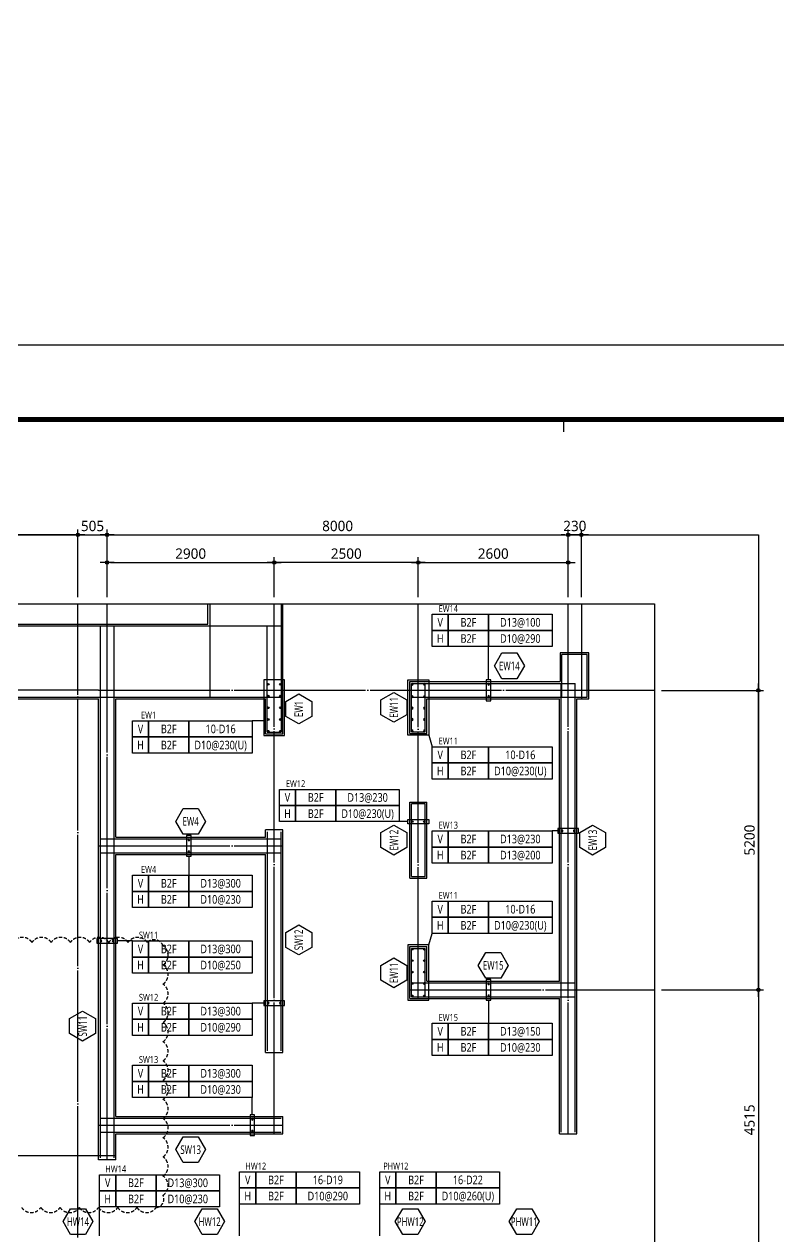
# Model space of a CAD drawing. Header units: millimetres. Extents: x 317501 to 814054, y -400799 to -14117.
# Drawn here: x 342548 to 355622, y -332870 to -311835 of the extents above; entities that cross this region are included whole.
import ezdxf
from ezdxf.enums import TextEntityAlignment as Align
from ezdxf.xclip import XClip

# ---------------------------------------------------------------- set-up
doc = ezdxf.new("R2010")
doc.units = ezdxf.units.MM
doc.header["$LTSCALE"] = 38
doc.header["$XCLIPFRAME"] = 0
for name, pattern in [('CEN', [62, 60, -1, 0, -1]), ('XS-벽체$0$CEN', [62, 60, -1, 0, -1]), ('XS-벽체$0$HID', [2.3, 1.5, -0.8])]:
    doc.linetypes.add(name, pattern=pattern)
doc.layers.get('Defpoints').update_dxf_attribs({"color": 145})
for name, color, linetype in [('BAR', 2, 'Continuous'), ('BARR', 1, 'Continuous'), ('BOX', 7, 'Continuous'), ('CEN', 1, 'CEN'), ('DIM', 7, 'Continuous'), ('FORM_고양장항A-1BL-S-성능$0$FORM', 7, 'Continuous'), ('LEADER', 7, 'Continuous'), ('M', 7, 'Continuous'), ('NAME-W', 4, 'Continuous'), ('TEXT-배근', 3, 'Continuous'), ('XS-벽체$0$BAR', 3, 'Continuous'), ('XS-벽체$0$CEN', 1, 'XS-벽체$0$CEN'), ('XS-벽체$0$WALL', 4, 'Continuous')]:
    doc.layers.add(name, color=color, linetype=linetype)
for name, color, linetype, plot in [('DEFPOINT', 144, 'Continuous', False), ('FORM_고양장항A-1BL-S-성능$0$DEFPOINT', 144, 'Continuous', False), ('XS-벽체$0$1215', 181, 'XS-벽체$0$HID', False)]:
    doc.layers.add(name, color=color, linetype=linetype, plot=plot)
doc.styles.add('맑은고딕', font='malgun.ttf')
doc.dimstyles.new('DIM_60', dxfattribs={"dimscale": 60, "dimtxt": 3, "dimasz": 1, "dimexe": 1.5, "dimexo": 2, "dimgap": 1, "dimtad": 1, "dimdec": 0, "dimzin": 0, "dimdsep": 46, "dimtxsty": '맑은고딕', "dimblk1": 'DIMDOT', "dimblk2": 'DIMDOT', "dimsah": 1, "dimcen": 0.09, "dimdle": 2, "dimclrd": 7, "dimclre": 7, "dimclrt": 3, "dimadec": 0, "dimazin": 0, "dimtfac": 1, "dimtdec": 0, "dimtix": 1, "dimtmove": 2, "dimatfit": 3, "dimldrblk": 'DIMDOT', "dimfxl": 0, "dimtolj": 1, "dimtzin": 0, "dimarcsym": 0})

# ---------------------------------------------------------------- blocks, each defined once
blk = doc.blocks.new('XS-벽체', base_point=(1093553, 0))
at = {"layer": 'XS-벽체$0$1215'}
blk.add_lwpolyline([(40580, 455467, -0.520567), (40913, 455467, -0.520567), (41246, 455467, -0.520567), (41580, 455467, -0.520567), (41913, 455467, -0.520567), (42246, 455467, -0.520567), (42580, 455467, -0.520567), (42913, 455467, -0.520567), (43188, 455409, -0.520567), (43188, 455075, -0.520567), (43188, 454742, -0.520567), (43188, 454409, -0.520567), (43188, 454075, -0.520567), (43188, 453742, -0.520567), (43188, 453409, -0.520567), (43188, 453075, -0.520567), (43188, 452742, -0.520567), (43188, 452409, -0.520567), (43188, 452075, -0.520567), (43188, 451742, -0.520567), (43188, 451409, -0.520567), (43188, 451075, -0.520567), (43067, 450863, -0.520567), (42734, 450863, -0.520567), (42400, 450863, -0.520567), (42067, 450863, -0.520567), (41734, 450863, -0.520567), (41400, 450863, -0.520567), (41067, 450863, -0.520567), (40734, 450863, -0.520567)], format="xyb", dxfattribs=at)
at = {"layer": 'XS-벽체$0$BAR'}
for p, q in [((45236, 471408), (45236, 459118)), ((43996, 469788), (43996, 459723)), ((40196, 460963), (45236, 460963)), ((42096, 460963), (42096, 451723)), ((42336, 451723), (42336, 460963)), ((44996, 459118), (44996, 460963)), ((50546, 460463), (50106, 460463)), ((50106, 459723), (50106, 460463)), ((50546, 459723), (50546, 460463)), ((47496, 459963), (50336, 459963)), ((47496, 459123), (47496, 459963)), ((47736, 459123), (47736, 459963)), ((50096, 452173), (50096, 459963)), ((50336, 452173), (50336, 459963)), ((40196, 459723), (45236, 459723)), ((47496, 459723), (50546, 459723)), ((47496, 456613), (47496, 457873)), ((47736, 456613), (47736, 457873)), ((44996, 457388), (44996, 453583)), ((45236, 453583), (45236, 457388)), ((42096, 457263), (45236, 457263)), ((42096, 457023), (45236, 457023)), ((47496, 454523), (47496, 455363)), ((47736, 454523), (47736, 455363)), ((47496, 454763), (50336, 454763)), ((47496, 454523), (50336, 454523)), ((42096, 452413), (45236, 452413)), ((42096, 452173), (45236, 452173))]:
    blk.add_line(p, q, dxfattribs=at)
at = {"layer": 'XS-벽체$0$CEN'}
for p, q in [((50446, 468858), (50446, 459693)), ((42216, 451693), (42216, 460043)), ((45116, 452143), (45116, 460043)), ((42066, 459843), (50576, 459843)), ((47616, 454493), (47616, 459993)), ((50216, 452143), (50216, 459993)), ((42066, 457143), (45266, 457143)), ((47466, 454643), (50366, 454643)), ((42066, 452293), (45266, 452293)), ((42366, 451763), (28081, 451763))]:
    blk.add_line(p, q, dxfattribs=at)
at = {"layer": 'XS-벽체$0$WALL'}
for p, q in [((43966, 460993), (43966, 469818)), ((45266, 460093), (45266, 468918)), ((40166, 460993), (43966, 460993)), ((50576, 460493), (50076, 460493)), ((50076, 460493), (50076, 459993)), ((50576, 459693), (50576, 460493)), ((45266, 459088), (45266, 460093)), ((47466, 459993), (50076, 459993)), ((47466, 459093), (47466, 459993)), ((40566, 459693), (42066, 459693)), ((42066, 451693), (42066, 459693)), ((42366, 457293), (42366, 459693)), ((42366, 459693), (44966, 459693)), ((44966, 459088), (44966, 459693)), ((47766, 459693), (50066, 459693)), ((47766, 459093), (47766, 459693)), ((50066, 454793), (50066, 459693)), ((50366, 459693), (50576, 459693)), ((50366, 452143), (50366, 459693)), ((44966, 459088), (45266, 459088)), ((47466, 459093), (47766, 459093)), ((47466, 456583), (47466, 457903)), ((47466, 457903), (47766, 457903)), ((47766, 456583), (47766, 457903)), ((44966, 457293), (44966, 457418)), ((45266, 457418), (44966, 457418)), ((45266, 453553), (45266, 457418)), ((45266, 456993), (45266, 457418)), ((42366, 457293), (44966, 457293)), ((42366, 452443), (42366, 456993)), ((42366, 456993), (44966, 456993)), ((44966, 453553), (44966, 456993)), ((47466, 456583), (47766, 456583)), ((47466, 454493), (47466, 455393)), ((47466, 455393), (47766, 455393)), ((47766, 454793), (47766, 455393)), ((47766, 454793), (50066, 454793)), ((47466, 454493), (50066, 454493)), ((50066, 452143), (50066, 454493)), ((44966, 453553), (45266, 453553)), ((42366, 452443), (45266, 452443)), ((45266, 452143), (45266, 452443)), ((42366, 451693), (42366, 452143)), ((42366, 452143), (45266, 452143)), ((50066, 452143), (50366, 452143)), ((42366, 451693), (42066, 451693))]:
    blk.add_line(p, q, dxfattribs=at)
blk = doc.blocks.new('DIMDOT')
at = {"layer": 'DIM', "linetype": 'Continuous'}
blk.add_line((-2, 0), (2, 0), dxfattribs=at)
for radius in [0.5, 0.25]:
    blk.add_circle((0, 0), radius, dxfattribs=at)
blk = doc.blocks.new('*D945')
at = {"layer": 'Defpoints', "color": 0, "linetype": 'Continuous', "transparency": 16777216}
for p in [(339461, -320700), (339461, -321900), (343481, -321900)]:
    blk.add_point(p, dxfattribs=at)
at = {"layer": 'DIM', "color": 7, "linetype": 'Continuous', "lineweight": -2, "transparency": 16777216}
for p, q in [((339461, -321780), (339461, -320610)), ((343421, -320700), (339521, -320700)), ((343481, -321780), (343481, -320610))]:
    blk.add_line(p, q, dxfattribs=at)
at = {"layer": 'DIM', "color": 7, "linetype": 'Continuous', "lineweight": -2, "transparency": 16777216, "xscale": 60, "yscale": 60, "zscale": 60, "rotation": 180}
blk.add_blockref('DIMDOT', (339461, -320700), dxfattribs=at)
at = {"layer": 'DIM', "color": 7, "linetype": 'Continuous', "lineweight": -2, "transparency": 16777216, "xscale": 60, "yscale": 60, "zscale": 60}
blk.add_blockref('DIMDOT', (343481, -320700), dxfattribs=at)
at = {"layer": 'DIM', "color": 3, "linetype": 'Continuous', "transparency": 16777216, "insert": (341471, -320547), "char_height": 180, "attachment_point": 5, "style": '맑은고딕'}
blk.add_mtext('\\A1;4020', dxfattribs=at)
blk = doc.blocks.new('*D946')
at = {"layer": 'Defpoints', "color": 0, "linetype": 'Continuous', "transparency": 16777216}
for p in [(346886, -321180), (343986, -321900), (346886, -321900)]:
    blk.add_point(p, dxfattribs=at)
at = {"layer": 'DIM', "color": 7, "linetype": 'Continuous', "lineweight": -2, "transparency": 16777216}
for p, q in [((343986, -321780), (343986, -321090)), ((344046, -321180), (346826, -321180)), ((346886, -321780), (346886, -321090))]:
    blk.add_line(p, q, dxfattribs=at)
at = {"layer": 'DIM', "color": 7, "linetype": 'Continuous', "lineweight": -2, "transparency": 16777216, "xscale": 60, "yscale": 60, "zscale": 60, "rotation": 180}
blk.add_blockref('DIMDOT', (343986, -321180), dxfattribs=at)
at = {"layer": 'DIM', "color": 7, "linetype": 'Continuous', "lineweight": -2, "transparency": 16777216, "xscale": 60, "yscale": 60, "zscale": 60}
blk.add_blockref('DIMDOT', (346886, -321180), dxfattribs=at)
at = {"layer": 'DIM', "color": 3, "linetype": 'Continuous', "transparency": 16777216, "insert": (345436, -321027), "char_height": 180, "attachment_point": 5, "style": '맑은고딕'}
blk.add_mtext('\\A1;2900', dxfattribs=at)
blk = doc.blocks.new('*D947')
at = {"layer": 'Defpoints', "color": 0, "linetype": 'Continuous', "transparency": 16777216}
for p in [(351986, -320700), (343986, -321900), (351986, -321900)]:
    blk.add_point(p, dxfattribs=at)
at = {"layer": 'DIM', "color": 7, "linetype": 'Continuous', "lineweight": -2, "transparency": 16777216}
for p, q in [((343986, -321780), (343986, -320610)), ((344046, -320700), (351926, -320700)), ((351986, -321780), (351986, -320610))]:
    blk.add_line(p, q, dxfattribs=at)
at = {"layer": 'DIM', "color": 7, "linetype": 'Continuous', "lineweight": -2, "transparency": 16777216, "xscale": 60, "yscale": 60, "zscale": 60, "rotation": 180}
blk.add_blockref('DIMDOT', (343986, -320700), dxfattribs=at)
at = {"layer": 'DIM', "color": 7, "linetype": 'Continuous', "lineweight": -2, "transparency": 16777216, "xscale": 60, "yscale": 60, "zscale": 60}
blk.add_blockref('DIMDOT', (351986, -320700), dxfattribs=at)
at = {"layer": 'DIM', "color": 3, "linetype": 'Continuous', "transparency": 16777216, "insert": (347986, -320547), "char_height": 180, "attachment_point": 5, "style": '맑은고딕'}
blk.add_mtext('\\A1;8000', dxfattribs=at)
blk = doc.blocks.new('*D948')
at = {"layer": 'Defpoints', "color": 0, "linetype": 'Continuous', "transparency": 16777216}
for p in [(351986, -321180), (349386, -321900), (351986, -321900)]:
    blk.add_point(p, dxfattribs=at)
at = {"layer": 'DIM', "color": 7, "linetype": 'Continuous', "lineweight": -2, "transparency": 16777216}
for p, q in [((349386, -321780), (349386, -321090)), ((349446, -321180), (351926, -321180)), ((351986, -321780), (351986, -321090))]:
    blk.add_line(p, q, dxfattribs=at)
at = {"layer": 'DIM', "color": 7, "linetype": 'Continuous', "lineweight": -2, "transparency": 16777216, "xscale": 60, "yscale": 60, "zscale": 60, "rotation": 180}
blk.add_blockref('DIMDOT', (349386, -321180), dxfattribs=at)
at = {"layer": 'DIM', "color": 7, "linetype": 'Continuous', "lineweight": -2, "transparency": 16777216, "xscale": 60, "yscale": 60, "zscale": 60}
blk.add_blockref('DIMDOT', (351986, -321180), dxfattribs=at)
at = {"layer": 'DIM', "color": 3, "linetype": 'Continuous', "transparency": 16777216, "insert": (350686, -321027), "char_height": 180, "attachment_point": 5, "style": '맑은고딕'}
blk.add_mtext('\\A1;2600', dxfattribs=at)
blk = doc.blocks.new('*D949')
at = {"layer": 'Defpoints', "color": 0, "linetype": 'Continuous', "transparency": 16777216}
for p in [(346886, -321180), (346886, -321900), (349386, -321900)]:
    blk.add_point(p, dxfattribs=at)
at = {"layer": 'DIM', "color": 7, "linetype": 'Continuous', "lineweight": -2, "transparency": 16777216}
for p, q in [((346886, -321780), (346886, -321090)), ((349326, -321180), (346946, -321180)), ((349386, -321780), (349386, -321090))]:
    blk.add_line(p, q, dxfattribs=at)
at = {"layer": 'DIM', "color": 7, "linetype": 'Continuous', "lineweight": -2, "transparency": 16777216, "xscale": 60, "yscale": 60, "zscale": 60, "rotation": 180}
blk.add_blockref('DIMDOT', (346886, -321180), dxfattribs=at)
at = {"layer": 'DIM', "color": 7, "linetype": 'Continuous', "lineweight": -2, "transparency": 16777216, "xscale": 60, "yscale": 60, "zscale": 60}
blk.add_blockref('DIMDOT', (349386, -321180), dxfattribs=at)
at = {"layer": 'DIM', "color": 3, "linetype": 'Continuous', "transparency": 16777216, "insert": (348136, -321027), "char_height": 180, "attachment_point": 5, "style": '맑은고딕'}
blk.add_mtext('\\A1;2500', dxfattribs=at)
blk = doc.blocks.new('*D1033')
at = {"layer": 'Defpoints', "color": 0, "linetype": 'Continuous', "transparency": 16777216}
for p in [(353486, -328600), (353486, -333115), (355286, -333115)]:
    blk.add_point(p, dxfattribs=at)
at = {"layer": 'DIM', "color": 7, "linetype": 'Continuous', "lineweight": -2, "transparency": 16777216}
for p, q in [((353606, -328600), (355376, -328600)), ((355286, -328660), (355286, -333055)), ((353606, -333115), (355376, -333115))]:
    blk.add_line(p, q, dxfattribs=at)
at = {"layer": 'DIM', "color": 7, "linetype": 'Continuous', "lineweight": -2, "transparency": 16777216, "xscale": 60, "yscale": 60, "zscale": 60}
for p, rotation in [((355286, -328600), 90), ((355286, -333115), 270)]:
    blk.add_blockref('DIMDOT', p, dxfattribs=dict(at, rotation=rotation))
at = {"layer": 'DIM', "color": 3, "linetype": 'Continuous', "transparency": 16777216, "insert": (355132, -330857), "char_height": 180, "attachment_point": 5, "rotation": 90, "style": '맑은고딕'}
blk.add_mtext('\\A1;4515', dxfattribs=at)
blk = doc.blocks.new('*D1034')
at = {"layer": 'Defpoints', "color": 0, "linetype": 'Continuous', "transparency": 16777216}
for p in [(353486, -323400), (355286, -323400), (353486, -328600)]:
    blk.add_point(p, dxfattribs=at)
at = {"layer": 'DIM', "color": 7, "linetype": 'Continuous', "lineweight": -2, "transparency": 16777216}
for p, q in [((353606, -323400), (355376, -323400)), ((355286, -328540), (355286, -323460)), ((353606, -328600), (355376, -328600))]:
    blk.add_line(p, q, dxfattribs=at)
at = {"layer": 'DIM', "color": 7, "linetype": 'Continuous', "lineweight": -2, "transparency": 16777216, "xscale": 60, "yscale": 60, "zscale": 60}
for p, rotation in [((355286, -323400), 90), ((355286, -328600), 270)]:
    blk.add_blockref('DIMDOT', p, dxfattribs=dict(at, rotation=rotation))
at = {"layer": 'DIM', "color": 3, "linetype": 'Continuous', "transparency": 16777216, "insert": (355133, -326000), "char_height": 180, "attachment_point": 5, "rotation": 90, "style": '맑은고딕'}
blk.add_mtext('\\A1;5200', dxfattribs=at)
blk = doc.blocks.new('*D1036')
at = {"layer": 'Defpoints', "color": 0, "linetype": 'Continuous', "transparency": 16777216}
for p in [(343986, -320700), (343481, -321900), (343986, -321900)]:
    blk.add_point(p, dxfattribs=at)
at = {"layer": 'DIM', "color": 7, "linetype": 'Continuous', "lineweight": -2, "transparency": 16777216}
for p, q in [((343481, -321780), (343481, -320610)), ((343541, -320700), (343926, -320700)), ((343986, -321780), (343986, -320610))]:
    blk.add_line(p, q, dxfattribs=at)
at = {"layer": 'DIM', "color": 7, "linetype": 'Continuous', "lineweight": -2, "transparency": 16777216, "xscale": 60, "yscale": 60, "zscale": 60, "rotation": 180}
blk.add_blockref('DIMDOT', (343481, -320700), dxfattribs=at)
at = {"layer": 'DIM', "color": 7, "linetype": 'Continuous', "lineweight": -2, "transparency": 16777216, "xscale": 60, "yscale": 60, "zscale": 60}
blk.add_blockref('DIMDOT', (343986, -320700), dxfattribs=at)
at = {"layer": 'DIM', "color": 3, "linetype": 'Continuous', "transparency": 16777216, "insert": (343733, -320547), "char_height": 180, "attachment_point": 5, "style": '맑은고딕'}
blk.add_mtext('\\A1;505', dxfattribs=at)
blk = doc.blocks.new('BAR')
at = {"layer": 'BARR'}
h = blk.add_hatch(color=256, dxfattribs=at)
edge = h.paths.add_edge_path()
edge.add_arc((0, 0), 15, 0, 360)
blk.add_circle((0, 0), 15, dxfattribs=at)
blk = doc.blocks.new('FORM_고양장항A-1BL-S-성능')
at = {"layer": 'FORM_고양장항A-1BL-S-성능$0$DEFPOINT', "color": 1}
blk.add_line((573.5, 569), (573.5, 572), dxfattribs=at)
at = {"layer": 'FORM_고양장항A-1BL-S-성능$0$DEFPOINT'}
blk.add_lwpolyline([(0, 594), (0, 0), (841, 0), (841, 594), (0, 594)], dxfattribs=at)
at = {"layer": 'FORM_고양장항A-1BL-S-성능$0$FORM'}
for points in [[(25, 573), (25, 21), (757, 21), (757, 573)], [(26, 572), (26, 22), (756, 22), (756, 572)]]:
    blk.add_lwpolyline(points, close=True, dxfattribs=at)
at = {"layer": 'FORM_고양장항A-1BL-S-성능$0$FORM', "const_width": 1}
blk.add_lwpolyline([(25.5, 572.5), (25.5, 21.5), (756.5, 21.5), (756.5, 572.5)], close=True, dxfattribs=at)
blk = doc.blocks.new('*D953')
at = {"layer": 'Defpoints', "color": 0, "linetype": 'Continuous', "transparency": 16777216}
for p in [(351986, -320700), (351986, -321900), (352216, -321900)]:
    blk.add_point(p, dxfattribs=at)
at = {"layer": 'DIM', "color": 7, "linetype": 'Continuous', "lineweight": -2, "transparency": 16777216}
for p, q in [((351926, -320700), (351866, -320700)), ((351986, -321780), (351986, -320610)), ((352216, -320700), (351986, -320700)), ((352216, -321780), (352216, -320610)), ((352276, -320700), (352336, -320700))]:
    blk.add_line(p, q, dxfattribs=at)
at = {"layer": 'DIM', "color": 7, "linetype": 'Continuous', "lineweight": -2, "transparency": 16777216, "xscale": 60, "yscale": 60, "zscale": 60}
blk.add_blockref('DIMDOT', (351986, -320700), dxfattribs=at)
at = {"layer": 'DIM', "color": 7, "linetype": 'Continuous', "lineweight": -2, "transparency": 16777216, "xscale": 60, "yscale": 60, "zscale": 60, "rotation": 180}
blk.add_blockref('DIMDOT', (352216, -320700), dxfattribs=at)
at = {"layer": 'DIM', "color": 3, "linetype": 'Continuous', "transparency": 16777216, "insert": (352101, -320547), "char_height": 180, "attachment_point": 5, "style": '맑은고딕'}
blk.add_mtext('\\A1;230', dxfattribs=at)

msp = doc.modelspace()

# ---------------------------------------------------------------- linework, layer by layer
at = {"layer": 'BAR'}
for p, q in [((346765.9, -324124.6), (347005.9, -324124.6)), ((349265.9, -324119.6), (349505.9, -324119.6)), ((349505.9, -325369.6), (349265.9, -325369.6)), ((349265.9, -326629.6), (349505.9, -326629.6)), ((349265.9, -327879.6), (349505.9, -327879.6))]:
    msp.add_line(p, q, dxfattribs=at)
at = {"layer": 'BOX'}
for points in [[(349905.9, -322079.8), (349905.9, -322359.8), (349625.9, -322359.8), (349625.9, -322079.8)], [(350605.9, -322079.8), (350605.9, -322359.8), (349905.9, -322359.8), (349905.9, -322079.8)], [(351705.9, -322079.8), (351705.9, -322359.8), (350605.9, -322359.8), (350605.9, -322079.8)], [(349905.9, -322359.8), (349905.9, -322639.8), (349625.9, -322639.8), (349625.9, -322359.8)], [(350605.9, -322359.8), (350605.9, -322639.8), (349905.9, -322639.8), (349905.9, -322359.8)], [(351705.9, -322359.8), (351705.9, -322639.8), (350605.9, -322639.8), (350605.9, -322359.8)], [(344705.9, -323929.6), (344705.9, -324209.6), (344425.9, -324209.6), (344425.9, -323929.6)], [(345405.9, -323929.6), (345405.9, -324209.6), (344705.9, -324209.6), (344705.9, -323929.6)], [(346505.9, -323929.6), (346505.9, -324209.6), (345405.9, -324209.6), (345405.9, -323929.6)], [(344705.9, -324209.6), (344705.9, -324489.6), (344425.9, -324489.6), (344425.9, -324209.6)], [(345405.9, -324209.6), (345405.9, -324489.6), (344705.9, -324489.6), (344705.9, -324209.6)], [(346505.9, -324209.6), (346505.9, -324489.6), (345405.9, -324489.6), (345405.9, -324209.6)], [(349905.9, -324379.6), (349905.9, -324659.6), (349625.9, -324659.6), (349625.9, -324379.6)], [(350605.9, -324379.6), (350605.9, -324659.6), (349905.9, -324659.6), (349905.9, -324379.6)], [(351705.9, -324379.6), (351705.9, -324659.6), (350605.9, -324659.6), (350605.9, -324379.6)], [(349905.9, -324659.6), (349905.9, -324939.6), (349625.9, -324939.6), (349625.9, -324659.6)], [(350605.9, -324659.6), (350605.9, -324939.6), (349905.9, -324939.6), (349905.9, -324659.6)], [(351705.9, -324659.6), (351705.9, -324939.6), (350605.9, -324939.6), (350605.9, -324659.6)], [(347255.9, -325119.6), (347255.9, -325399.6), (346975.9, -325399.6), (346975.9, -325119.6)], [(347955.9, -325119.6), (347955.9, -325399.6), (347255.9, -325399.6), (347255.9, -325119.6)], [(349055.9, -325119.6), (349055.9, -325399.6), (347955.9, -325399.6), (347955.9, -325119.6)], [(347255.9, -325399.6), (347255.9, -325679.6), (346975.9, -325679.6), (346975.9, -325399.6)], [(347955.9, -325399.6), (347955.9, -325679.6), (347255.9, -325679.6), (347255.9, -325399.6)], [(349055.9, -325399.6), (349055.9, -325679.6), (347955.9, -325679.6), (347955.9, -325399.6)], [(349905.9, -325840.5), (349905.9, -326120.5), (349625.9, -326120.5), (349625.9, -325840.5)], [(350605.9, -325840.5), (350605.9, -326120.5), (349905.9, -326120.5), (349905.9, -325840.5)], [(351705.9, -325840.5), (351705.9, -326120.5), (350605.9, -326120.5), (350605.9, -325840.5)], [(349905.9, -326120.5), (349905.9, -326400.5), (349625.9, -326400.5), (349625.9, -326120.5)], [(350605.9, -326120.5), (350605.9, -326400.5), (349905.9, -326400.5), (349905.9, -326120.5)], [(351705.9, -326120.5), (351705.9, -326400.5), (350605.9, -326400.5), (350605.9, -326120.5)], [(344705.9, -326609.6), (344705.9, -326889.6), (344425.9, -326889.6), (344425.9, -326609.6)], [(345405.9, -326609.6), (345405.9, -326889.6), (344705.9, -326889.6), (344705.9, -326609.6)], [(346505.9, -326609.6), (346505.9, -326889.6), (345405.9, -326889.6), (345405.9, -326609.6)], [(344705.9, -326889.6), (344705.9, -327169.6), (344425.9, -327169.6), (344425.9, -326889.6)], [(345405.9, -326889.6), (345405.9, -327169.6), (344705.9, -327169.6), (344705.9, -326889.6)], [(346505.9, -326889.6), (346505.9, -327169.6), (345405.9, -327169.6), (345405.9, -326889.6)], [(349905.9, -327059.6), (349905.9, -327339.6), (349625.9, -327339.6), (349625.9, -327059.6)], [(350605.9, -327059.6), (350605.9, -327339.6), (349905.9, -327339.6), (349905.9, -327059.6)], [(351705.9, -327059.6), (351705.9, -327339.6), (350605.9, -327339.6), (350605.9, -327059.6)], [(349905.9, -327339.6), (349905.9, -327619.6), (349625.9, -327619.6), (349625.9, -327339.6)], [(350605.9, -327339.6), (350605.9, -327619.6), (349905.9, -327619.6), (349905.9, -327339.6)], [(351705.9, -327339.6), (351705.9, -327619.6), (350605.9, -327619.6), (350605.9, -327339.6)], [(344705.9, -327749.6), (344705.9, -328029.6), (344425.9, -328029.6), (344425.9, -327749.6)], [(345405.9, -327749.6), (345405.9, -328029.6), (344705.9, -328029.6), (344705.9, -327749.6)], [(346505.9, -327749.6), (346505.9, -328029.6), (345405.9, -328029.6), (345405.9, -327749.6)], [(344705.9, -328029.6), (344705.9, -328309.6), (344425.9, -328309.6), (344425.9, -328029.6)], [(345405.9, -328029.6), (345405.9, -328309.6), (344705.9, -328309.6), (344705.9, -328029.6)], [(346505.9, -328029.6), (346505.9, -328309.6), (345405.9, -328309.6), (345405.9, -328029.6)], [(344705.9, -328829.6), (344705.9, -329109.6), (344425.9, -329109.6), (344425.9, -328829.6)], [(345405.9, -328829.6), (345405.9, -329109.6), (344705.9, -329109.6), (344705.9, -328829.6)], [(346505.9, -328829.6), (346505.9, -329109.6), (345405.9, -329109.6), (345405.9, -328829.6)], [(344705.9, -329109.6), (344705.9, -329389.6), (344425.9, -329389.6), (344425.9, -329109.6)], [(345405.9, -329109.6), (345405.9, -329389.6), (344705.9, -329389.6), (344705.9, -329109.6)], [(346505.9, -329109.6), (346505.9, -329389.6), (345405.9, -329389.6), (345405.9, -329109.6)], [(349905.9, -329179.6), (349905.9, -329459.6), (349625.9, -329459.6), (349625.9, -329179.6)], [(350605.9, -329179.6), (350605.9, -329459.6), (349905.9, -329459.6), (349905.9, -329179.6)], [(351705.9, -329179.6), (351705.9, -329459.6), (350605.9, -329459.6), (350605.9, -329179.6)], [(349905.9, -329459.6), (349905.9, -329739.6), (349625.9, -329739.6), (349625.9, -329459.6)], [(350605.9, -329459.6), (350605.9, -329739.6), (349905.9, -329739.6), (349905.9, -329459.6)], [(351705.9, -329459.6), (351705.9, -329739.6), (350605.9, -329739.6), (350605.9, -329459.6)], [(344705.9, -329909.6), (344705.9, -330189.6), (344425.9, -330189.6), (344425.9, -329909.6)], [(345405.9, -329909.6), (345405.9, -330189.6), (344705.9, -330189.6), (344705.9, -329909.6)], [(346505.9, -329909.6), (346505.9, -330189.6), (345405.9, -330189.6), (345405.9, -329909.6)], [(344705.9, -330189.6), (344705.9, -330469.6), (344425.9, -330469.6), (344425.9, -330189.6)], [(345405.9, -330189.6), (345405.9, -330469.6), (344705.9, -330469.6), (344705.9, -330189.6)], [(346505.9, -330189.6), (346505.9, -330469.6), (345405.9, -330469.6), (345405.9, -330189.6)], [(344135.9, -331809.6), (344135.9, -332089.6), (343855.9, -332089.6), (343855.9, -331809.6)], [(344835.9, -331809.6), (344835.9, -332089.6), (344135.9, -332089.6), (344135.9, -331809.6)], [(345935.9, -331809.6), (345935.9, -332089.6), (344835.9, -332089.6), (344835.9, -331809.6)], [(346565.9, -331759.6), (346565.9, -332039.6), (346285.9, -332039.6), (346285.9, -331759.6)], [(347265.9, -331759.6), (347265.9, -332039.6), (346565.9, -332039.6), (346565.9, -331759.6)], [(348365.9, -331759.6), (348365.9, -332039.6), (347265.9, -332039.6), (347265.9, -331759.6)], [(348995.9, -331759.6), (348995.9, -332039.6), (348715.9, -332039.6), (348715.9, -331759.6)], [(349695.9, -331759.6), (349695.9, -332039.6), (348995.9, -332039.6), (348995.9, -331759.6)], [(350795.9, -331759.6), (350795.9, -332039.6), (349695.9, -332039.6), (349695.9, -331759.6)], [(344135.9, -332089.6), (344135.9, -332369.6), (343855.9, -332369.6), (343855.9, -332089.6)], [(344835.9, -332089.6), (344835.9, -332369.6), (344135.9, -332369.6), (344135.9, -332089.6)], [(345935.9, -332089.6), (345935.9, -332369.6), (344835.9, -332369.6), (344835.9, -332089.6)], [(346565.9, -332039.6), (346565.9, -332319.6), (346285.9, -332319.6), (346285.9, -332039.6)], [(347265.9, -332039.6), (347265.9, -332319.6), (346565.9, -332319.6), (346565.9, -332039.6)], [(348365.9, -332039.6), (348365.9, -332319.6), (347265.9, -332319.6), (347265.9, -332039.6)], [(348995.9, -332039.6), (348995.9, -332319.6), (348715.9, -332319.6), (348715.9, -332039.6)], [(349695.9, -332039.6), (349695.9, -332319.6), (348995.9, -332319.6), (348995.9, -332039.6)], [(350795.9, -332039.6), (350795.9, -332319.6), (349695.9, -332319.6), (349695.9, -332039.6)]]:
    msp.add_lwpolyline(points, close=True, dxfattribs=at)
at = {"layer": 'CEN'}
for p, q in [((343480.9, -332899.6), (343480.9, -321899.6)), ((343985.9, -323249.6), (343985.9, -321899.6)), ((346885.9, -323249.6), (346885.9, -321899.6)), ((349385.9, -323249.6), (349385.9, -321899.6)), ((351985.9, -323249.6), (351985.9, -321899.6)), ((343835.9, -323399.6), (321860.9, -323399.6)), ((352135.9, -323399.6), (353485.9, -323399.6)), ((352135.9, -328599.6), (353485.9, -328599.6))]:
    msp.add_line(p, q, dxfattribs=at)
at = {"layer": 'DEFPOINT'}
for points in [[(320060.9, -320699.6), (355285.9, -320699.6), (355285.9, -344524.6), (320060.9, -344524.6)], [(321860.9, -321899.6), (353485.9, -321899.6), (353485.9, -343324.6), (321860.9, -343324.6)]]:
    msp.add_lwpolyline(points, close=True, dxfattribs=at)
at = {"layer": 'LEADER'}
for p, q in [((350605.9, -323219.6), (350605.9, -322639.8)), ((346705.9, -323929.6), (346505.9, -323929.6)), ((349565.9, -324179.6), (349625.9, -324379.6)), ((349205.9, -325679.6), (349055.9, -325679.6)), ((351805.9, -325840.5), (351705.9, -325840.5)), ((345405.9, -326279.6), (345405.9, -326609.6)), ((349565.9, -327819.6), (349625.9, -327619.6)), ((344425.9, -327749.6), (344165.9, -327749.6)), ((346705.9, -328829.6), (346505.9, -328829.6)), ((350605.9, -328779.6), (350605.9, -329179.6)), ((346505.9, -330769.6), (346505.9, -330469.6)), ((346285.9, -332869.6), (346285.9, -332319.6)), ((348715.9, -332869.6), (348715.9, -332319.6)), ((343855.9, -332869.6), (343855.9, -332369.6))]:
    msp.add_line(p, q, dxfattribs=at)
for points in [[(347065.9, -323219.6), (346705.9, -323219.6), (346705.9, -324184.6), (347065.9, -324184.6)], [(349205.9, -323219.6), (349565.9, -323219.6), (349565.9, -324179.6), (349205.9, -324179.6)], [(350645.9, -323219.6), (350565.9, -323219.6), (350565.9, -323579.6), (350645.9, -323579.6)], [(349565.9, -325639.6), (349565.9, -325719.6), (349205.9, -325719.6), (349205.9, -325639.6)], [(351805.9, -325800.5), (351805.9, -325880.5), (352165.9, -325880.5), (352165.9, -325800.5)], [(345445.9, -325919.6), (345365.9, -325919.6), (345365.9, -326279.6), (345445.9, -326279.6)], [(343805.9, -327709.6), (343805.9, -327789.6), (344165.9, -327789.6), (344165.9, -327709.6)], [(349205.9, -328779.6), (349565.9, -328779.6), (349565.9, -327819.6), (349205.9, -327819.6)], [(350645.9, -328419.6), (350565.9, -328419.6), (350565.9, -328779.6), (350645.9, -328779.6)], [(346705.9, -328789.6), (346705.9, -328869.6), (347065.9, -328869.6), (347065.9, -328789.6)], [(346545.9, -330769.6), (346465.9, -330769.6), (346465.9, -331129.6), (346545.9, -331129.6)]]:
    msp.add_lwpolyline(points, close=True, dxfattribs=at)
at = {"layer": 'M'}
for points in [[(350835.8, -323199.6), (350705.9, -322974.6), (350835.8, -322749.6), (351095.6, -322749.6), (351225.5, -322974.6), (351095.6, -323199.6)], [(347535.9, -323852), (347310.9, -323981.9), (347085.9, -323852), (347085.9, -323592.2), (347310.9, -323462.3), (347535.9, -323592.2)], [(349185.9, -323824.5), (348960.9, -323954.4), (348735.9, -323824.5), (348735.9, -323564.7), (348960.9, -323434.8), (349185.9, -323564.7)], [(345306, -325899.6), (345176.1, -325674.6), (345306, -325449.6), (345565.8, -325449.6), (345695.7, -325674.6), (345565.8, -325899.6)], [(349185.9, -326129.5), (348960.9, -326259.4), (348735.9, -326129.5), (348735.9, -325869.7), (348960.9, -325739.8), (349185.9, -325869.7)], [(352635.9, -326129.5), (352410.9, -326259.4), (352185.9, -326129.5), (352185.9, -325869.7), (352410.9, -325739.8), (352635.9, -325869.7)], [(347535.9, -327862), (347310.9, -327991.9), (347085.9, -327862), (347085.9, -327602.2), (347310.9, -327472.3), (347535.9, -327602.2)], [(349185.9, -328434.5), (348960.9, -328564.4), (348735.9, -328434.5), (348735.9, -328174.7), (348960.9, -328044.8), (349185.9, -328174.7)], [(350556, -328399.6), (350426.1, -328174.6), (350556, -327949.6), (350815.8, -327949.6), (350945.7, -328174.6), (350815.8, -328399.6)], [(343785.9, -329359.5), (343560.9, -329489.4), (343335.9, -329359.5), (343335.9, -329099.7), (343560.9, -328969.8), (343785.9, -329099.7)], [(345306, -331599.6), (345176.1, -331374.6), (345306, -331149.6), (345565.8, -331149.6), (345695.7, -331374.6), (345565.8, -331599.6)], [(343351, -332849.6), (343221.1, -332624.6), (343351, -332399.6), (343610.8, -332399.6), (343740.7, -332624.6), (343610.8, -332849.6)], [(345636, -332849.6), (345506.1, -332624.6), (345636, -332399.6), (345895.8, -332399.6), (346025.7, -332624.6), (345895.8, -332849.6)], [(349116, -332849.6), (348986.1, -332624.6), (349116, -332399.6), (349375.8, -332399.6), (349505.7, -332624.6), (349375.8, -332849.6)], [(351094, -332849.6), (350964.1, -332624.6), (351094, -332399.6), (351353.8, -332399.6), (351483.7, -332624.6), (351353.8, -332849.6)]]:
    msp.add_lwpolyline(points, close=True, dxfattribs=at)

# ---------------------------------------------------------------- block references
at = {"xscale": 60, "yscale": 60, "zscale": 60}
msp.add_blockref('FORM_고양장항A-1BL-S-성능', (317500.9, -353049.6), dxfattribs=at)
ref = msp.add_blockref('XS-벽체', (1395322.8, -783242.1))
XClip(ref).set_block_clipping_path([(20090.6265650072, 439917.5453104111), (51715.6265649986, 461342.5453104091)])
at = {"layer": 'BARR', "rotation": 179.9999999999993}
for p in [(346780.9, -323294.6), (346990.9, -323294.6), (346780.9, -323498.4), (346990.9, -323498.4), (346780.9, -323702.1), (346990.9, -323702.1), (346780.9, -323905.9), (346990.9, -323905.9), (346780.9, -324109.6), (346990.9, -324109.6)]:
    msp.add_blockref('BAR', p, dxfattribs=at)
at = {"layer": 'BARR', "xscale": -1}
for p, rotation in [((349280.9, -323294.6), 180), ((349490.9, -323294.6), 180), ((350605.9, -323294.6), 270), ((349280.9, -323509.7), 180), ((349490.9, -323509.7), 180), ((350605.9, -323504.6), 270), ((349280.9, -323708), 180), ((349490.9, -323708), 180), ((349280.9, -323906.3), 180), ((349490.9, -323906.3), 180), ((349280.9, -324104.6), 180), ((349490.9, -324104.6), 180), ((345405.9, -325994.6), 270), ((345405.9, -326204.6), 270), ((350605.9, -328494.6), 270), ((350605.9, -328704.6), 270), ((346505.9, -330844.6), 270), ((346505.9, -331054.6), 270)]:
    msp.add_blockref('BAR', p, dxfattribs=dict(at, rotation=rotation))
at = {"layer": 'BARR'}
for p in [(349280.9, -325679.6), (349490.9, -325679.6), (349280.9, -327894.6), (349490.9, -327894.6), (349280.9, -328092.9), (349490.9, -328092.9), (349280.9, -328291.2), (349490.9, -328291.2), (349280.9, -328489.5), (349490.9, -328489.5), (349280.9, -328704.6), (349490.9, -328704.6)]:
    msp.add_blockref('BAR', p, dxfattribs=at)
at = {"layer": 'BARR', "xscale": -1}
for p in [(351880.9, -325840.5), (352090.9, -325840.5), (343880.9, -327749.6), (344090.9, -327749.6), (346780.9, -328829.6), (346990.9, -328829.6)]:
    msp.add_blockref('BAR', p, dxfattribs=at)

# ---------------------------------------------------------------- texts
at = {"layer": 'NAME-W', "style": '맑은고딕', "width": 0.7}
for s, p in [('EW14', (350965.7, -322974.6)), ('EW4', (345435.9, -325674.6)), ('EW15', (350685.9, -328174.6)), ('SW13', (345435.9, -331374.6)), ('HW14', (343480.9, -332624.6)), ('HW12', (345765.9, -332624.6)), ('PHW12', (349245.9, -332624.6)), ('PHW11', (351223.9, -332624.6))]:
    msp.add_text(s, height=150, dxfattribs=at).set_placement(p, align=Align.MIDDLE)
for s, p in [('EW1', (347310.9, -323722.1)), ('EW11', (348960.9, -323694.6)), ('EW12', (348960.9, -325999.6)), ('EW13', (352410.9, -325999.6)), ('SW12', (347310.9, -327732.1)), ('EW11', (348960.9, -328304.6)), ('SW11', (343560.9, -329229.6))]:
    msp.add_text(s, height=150, rotation=90, dxfattribs=at).set_placement(p, align=Align.MIDDLE)
at = {"layer": 'TEXT-배근', "color": 2, "style": '맑은고딕', "width": 0.8}
for s, p in [('EW14', (349905.9, -321979.8)), ('EW1', (344705.9, -323829.6)), ('EW11', (349905.9, -324279.6)), ('EW12', (347255.9, -325019.6)), ('EW13', (349905.9, -325740.5)), ('EW4', (344705.9, -326509.6)), ('EW11', (349905.9, -326959.6)), ('SW11', (344705.9, -327649.6)), ('SW12', (344705.9, -328729.6)), ('EW15', (349905.9, -329079.6)), ('SW13', (344705.9, -329809.6)), ('HW14', (344135.9, -331709.6)), ('HW12', (346565.9, -331659.6)), ('PHW12', (348995.9, -331659.6))]:
    msp.add_text(s, height=120, dxfattribs=at).set_placement(p, align=Align.MIDDLE_CENTER)
at = {"layer": 'TEXT-배근', "style": '맑은고딕', "width": 0.8}
for s, p in [('V', (349765.9, -322219.8)), ('B2F', (350255.9, -322219.8)), ('D13@100', (351155.9, -322219.8)), ('H', (349765.9, -322499.8)), ('B2F', (350255.9, -322499.8)), ('D10@290', (351155.9, -322499.8)), ('V', (344565.9, -324069.6)), ('B2F', (345055.9, -324069.6)), ('10-D16', (345955.9, -324069.6)), ('H', (344565.9, -324349.6)), ('B2F', (345055.9, -324349.6)), ('D10@230(U)', (345955.9, -324349.6)), ('V', (349765.9, -324519.6)), ('B2F', (350255.9, -324519.6)), ('10-D16', (351155.9, -324519.6)), ('H', (349765.9, -324799.6)), ('B2F', (350255.9, -324799.6)), ('D10@230(U)', (351155.9, -324799.6)), ('V', (347115.9, -325259.6)), ('B2F', (347605.9, -325259.6)), ('D13@230', (348505.9, -325259.6)), ('H', (347115.9, -325539.6)), ('B2F', (347605.9, -325539.6)), ('D10@230(U)', (348505.9, -325539.6)), ('V', (349765.9, -325980.5)), ('B2F', (350255.9, -325980.5)), ('D13@230', (351155.9, -325980.5)), ('H', (349765.9, -326260.5)), ('B2F', (350255.9, -326260.5)), ('B2F', (345055.9, -326749.6)), ('D13@300', (345955.9, -326749.6)), ('V', (344565.9, -326749.6)), ('H', (344565.9, -327029.6)), ('B2F', (345055.9, -327029.6)), ('D10@230', (345955.9, -327029.6)), ('V', (349765.9, -327199.6)), ('B2F', (350255.9, -327199.6)), ('10-D16', (351155.9, -327199.6)), ('H', (349765.9, -327479.6)), ('B2F', (350255.9, -327479.6)), ('D10@230(U)', (351155.9, -327479.6)), ('V', (344565.9, -327889.6)), ('B2F', (345055.9, -327889.6)), ('D13@300', (345955.9, -327889.6)), ('H', (344565.9, -328169.6)), ('B2F', (345055.9, -328169.6)), ('V', (344565.9, -328969.6)), ('B2F', (345055.9, -328969.6)), ('D13@300', (345955.9, -328969.6)), ('H', (344565.9, -329249.6)), ('B2F', (345055.9, -329249.6)), ('D10@290', (345955.9, -329249.6)), ('V', (349765.9, -329319.6)), ('B2F', (350255.9, -329319.6)), ('D13@150', (351155.9, -329319.6)), ('H', (349765.9, -329599.6)), ('B2F', (350255.9, -329599.6)), ('D10@230', (351155.9, -329599.6)), ('V', (344565.9, -330049.6)), ('B2F', (345055.9, -330049.6)), ('D13@300', (345955.9, -330049.6)), ('H', (344565.9, -330329.6)), ('B2F', (345055.9, -330329.6)), ('D10@230', (345955.9, -330329.6)), ('V', (343995.9, -331949.6)), ('B2F', (344485.9, -331949.6)), ('D13@300', (345385.9, -331949.6)), ('V', (346425.9, -331899.6)), ('B2F', (346915.9, -331899.6)), ('16-D19', (347815.9, -331899.6)), ('V', (348855.9, -331899.6)), ('B2F', (349345.9, -331899.6)), ('16-D22', (350245.9, -331899.6)), ('H', (346425.9, -332179.6)), ('B2F', (346915.9, -332179.6)), ('D10@290', (347815.9, -332179.6)), ('H', (348855.9, -332179.6)), ('B2F', (349345.9, -332179.6)), ('D10@260(U)', (350245.9, -332179.6)), ('H', (343995.9, -332229.6)), ('B2F', (344485.9, -332229.6)), ('D10@230', (345385.9, -332229.6))]:
    msp.add_text(s, height=150, dxfattribs=at).set_placement(p, align=Align.MIDDLE_CENTER)
at = {"layer": 'TEXT-배근', "color": 1, "style": '맑은고딕', "width": 0.8}
for s, p in [('D13@200', (351155.9, -326260.5)), ('D10@250', (345955.9, -328169.6))]:
    msp.add_text(s, height=150, dxfattribs=at).set_placement(p, align=Align.MIDDLE_CENTER)

# ---------------------------------------------------------------- dimensions: what is measured, and where the dimension line sits
at = {"layer": 'DIM', "linetype": 'Continuous'}
for base, p1, p2, angle, picture, middle in [((339460.9, -320699.6), (343480.9, -321899.6), (339460.9, -321899.6), 180, '*D945', (341470.9, -320546.6)), ((351985.9, -320699.6), (352215.9, -321899.6), (351985.9, -321899.6), 180, '*D953', (352100.9, -320546.6)), ((346885.9, -321179.6), (349385.9, -321899.6), (346885.9, -321899.6), 180, '*D949', (348135.9, -321026.6)), ((355285.9, -323399.6), (353485.9, -328599.6), (353485.9, -323399.6), 90, '*D1034', (355132.9, -325999.6)), ((355285.9, -333114.6), (353485.9, -328599.6), (353485.9, -333114.6), 270, '*D1033', (355132.4, -330857.1))]:
    dim = msp.add_linear_dim(base=base, p1=p1, p2=p2, angle=angle, dimstyle='DIM_60', dxfattribs=at)
    dim.commit()
    dim.dimension.update_dxf_attribs({"geometry": picture, "text_midpoint": middle})
for base, p1, p2, picture, middle in [((343985.9, -320699.6), (343480.9, -321899.6), (343985.9, -321899.6), '*D1036', (343733.4, -320546.6)), ((351985.9, -320699.6), (343985.9, -321899.6), (351985.9, -321899.6), '*D947', (347985.9, -320546.6)), ((346885.9, -321179.6), (343985.9, -321899.6), (346885.9, -321899.6), '*D946', (345435.9, -321026.6)), ((351985.9, -321179.6), (349385.9, -321899.6), (351985.9, -321899.6), '*D948', (350685.9, -321026.6))]:
    dim = msp.add_linear_dim(base=base, p1=p1, p2=p2, dimstyle='DIM_60', dxfattribs=at)
    dim.commit()
    dim.dimension.update_dxf_attribs({"geometry": picture, "text_midpoint": middle})

doc.saveas('drawing.dxf')
